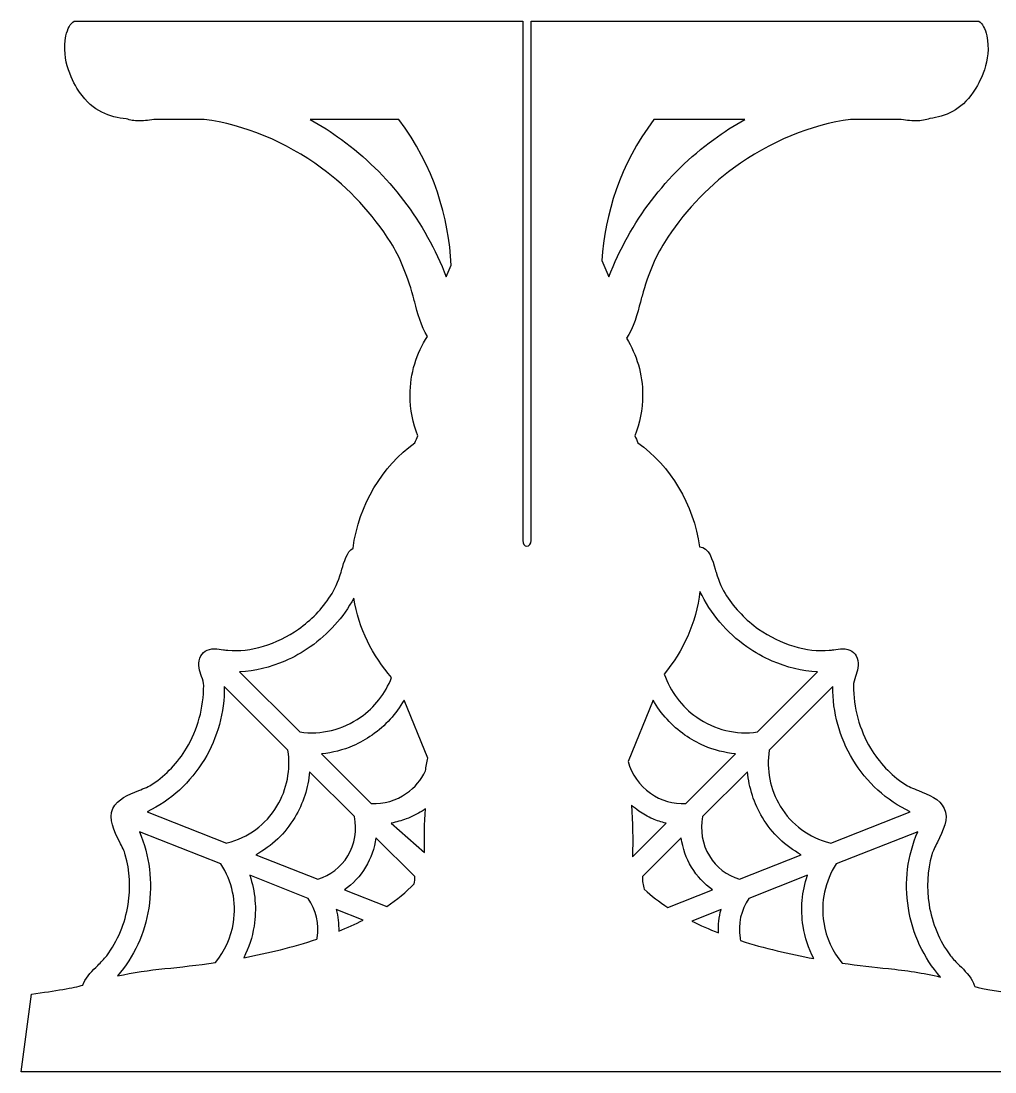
# Model space of a CAD drawing. Header units: centimetres. Extents: x -11.2 to 11.2, y -13.7 to 13.8.
# Drawn here: x -11.04 to -0.46, y 2.37 to 13.77 of the extents above; entities that cross this region are included whole.
import ezdxf

# ---------------------------------------------------------------- set-up
doc = ezdxf.new("R2010")
doc.units = ezdxf.units.CM
doc.header["$MEASUREMENT"] = 0
doc.layers.add('Layer 1', color=7, linetype='Continuous')

msp = doc.modelspace()

# ---------------------------------------------------------------- linework, layer by layer
at = {"layer": 'Layer 1'}
for points, knots in [([(-0.13556, 3.20561), (-0.3808, 3.23717), (-0.59877, 3.26612), (-0.67774, 3.29253), (-0.67774, 3.29253), (-0.68129, 3.30399), (-0.68547, 3.31576), (-0.69134, 3.32833), (-0.69134, 3.32833), (-0.72883, 3.40903), (-0.78826, 3.46708), (-0.84562, 3.5232), (-0.84562, 3.5232), (-0.88126, 3.55807), (-0.91494, 3.59099), (-0.94288, 3.62837), (-0.94288, 3.62837), (-1.06295, 3.78918), (-1.14335, 3.98101), (-1.1754, 4.18325), (-1.1754, 4.18325), (-1.20405, 4.3637), (-1.1936, 4.55094), (-1.14524, 4.72469), (-1.14524, 4.72469), (-1.13458, 4.76311), (-1.11031, 4.81105), (-1.08462, 4.8618), (-1.08462, 4.8618), (-1.02443, 4.98065), (-0.95624, 5.11535), (-1.01054, 5.22719), (-1.01054, 5.22719), (-1.06028, 5.32964), (-1.17757, 5.3762), (-1.29095, 5.42124), (-1.29095, 5.42124), (-1.34855, 5.4441), (-1.40297, 5.46566), (-1.44324, 5.4927), (-1.44324, 5.4927), (-1.58998, 5.59136), (-1.71693, 5.72532), (-1.81022, 5.88), (-1.81022, 5.88), (-1.93116, 6.08047), (-1.99731, 6.32225), (-1.99651, 6.56083), (-1.99651, 6.56083), (-1.99643, 6.59083), (-1.98527, 6.62362), (-1.97336, 6.65833), (-1.97336, 6.65833), (-1.95333, 6.71728), (-1.93058, 6.78411), (-1.95608, 6.85759), (-1.95608, 6.85759), (-1.97968, 6.92538), (-2.0327, 6.95975), (-2.11375, 6.95975), (-2.11375, 6.95975), (-2.14664, 6.95975), (-2.18085, 6.95433), (-2.21104, 6.94959), (-2.21104, 6.94959), (-2.22779, 6.94692), (-2.24398, 6.94435), (-2.25872, 6.94298), (-2.25872, 6.94298), (-2.50261, 6.91999), (-2.78834, 7.00616), (-3.02614, 7.17309), (-3.02614, 7.17309), (-3.16314, 7.26927), (-3.28371, 7.39378), (-3.37483, 7.53314), (-3.37483, 7.53314), (-3.4205, 7.60278), (-3.45574, 7.68284), (-3.48926, 7.79267), (-3.48926, 7.79267), (-3.4918, 7.801), (-3.49455, 7.8109), (-3.49767, 7.82185), (-3.49767, 7.82185), (-3.52471, 7.91826), (-3.56569, 8.06368), (-3.66711, 8.06458), (-3.66711, 8.06458), (-3.73471, 8.53416), (-3.98469, 8.93953), (-4.33743, 9.19581), (-4.33743, 9.19581), (-4.34825, 9.21983), (-4.35944, 9.24513), (-4.37085, 9.27164), (-4.37085, 9.27164), (-4.31637, 9.40676), (-4.28605, 9.55562), (-4.28605, 9.71207), (-4.28605, 9.71207), (-4.28605, 9.94064), (-4.35079, 10.15295), (-4.46139, 10.32974), (-4.46139, 10.32974), (-4.38522, 10.43436), (-4.34098, 10.60443), (-4.31018, 10.72275), (-4.31018, 10.72275), (-4.30391, 10.74693), (-4.29819, 10.76881), (-4.29298, 10.78726), (-4.29298, 10.78726), (-4.22369, 11.03144), (-4.14883, 11.21059), (-4.05017, 11.36821), (-4.05017, 11.36821), (-3.85557, 11.6791), (-3.59543, 11.95876), (-3.29788, 12.17696), (-3.29788, 12.17696), (-2.90735, 12.46316), (-2.45706, 12.64858), (-2.02727, 12.70528), (-2.02727, 12.70528), (-2.02727, 12.70528), (-1.52126, 12.70524), (-1.52126, 12.70524), (-1.52126, 12.70524), (-1.52126, 12.70524), (-1.5111, 12.70524), (-1.49911, 12.70524), (-1.49911, 12.70524), (-1.43968, 12.69714), (-1.37854, 12.68907), (-1.3188, 12.68907), (-1.3188, 12.68907), (-1.2598, 12.68907), (-1.20926, 12.6977), (-1.16719, 12.71513), (-1.16719, 12.71513), (-1.00048, 12.73675), (-0.83088, 12.80279), (-0.69536, 13.00109), (-0.69536, 13.00109), (-0.62519, 13.10383), (-0.49211, 13.3428), (-0.54788, 13.61257), (-0.54788, 13.61257), (-0.5645, 13.6929), (-0.59625, 13.74272), (-0.63543, 13.77283), (-0.63543, 13.77283), (-0.63543, 13.77283), (-5.49821, 13.77283), (-5.49821, 13.77283), (-5.49821, 13.77283), (-5.49821, 13.77283), (-5.49821, 8.13392), (-5.49821, 8.13392), (-5.49821, 8.13392), (-5.49821, 8.10071), (-5.51848, 8.07378), (-5.54345, 8.07378), (-5.54345, 8.07378), (-5.56848, 8.07378), (-5.58872, 8.10071), (-5.58872, 8.13392), (-5.58872, 8.13392), (-5.58872, 8.13392), (-5.58873, 13.77281), (-5.58873, 13.77281), (-5.58873, 13.77281), (-5.58873, 13.77281), (-10.46185, 13.77281), (-10.46185, 13.77281), (-10.46185, 13.77281), (-10.50098, 13.7427), (-10.53276, 13.69288), (-10.54937, 13.61255), (-10.54937, 13.61255), (-10.60517, 13.34278), (-10.47209, 13.10381), (-10.40189, 13.00107), (-10.40189, 13.00107), (-10.25655, 12.78845), (-10.07209, 12.72791), (-9.89402, 12.71114), (-9.89402, 12.71114), (-9.85412, 12.69648), (-9.80734, 12.68907), (-9.75316, 12.68907), (-9.75316, 12.68907), (-9.69342, 12.68907), (-9.6323, 12.69714), (-9.57287, 12.70524), (-9.57287, 12.70524), (-9.57287, 12.70524), (-9.0467, 12.70524), (-9.0467, 12.70524), (-9.0467, 12.70524), (-8.6163, 12.64857), (-8.165, 12.46349), (-7.77405, 12.17692), (-7.77405, 12.17692), (-7.47647, 11.95872), (-7.21633, 11.67908), (-7.02176, 11.36817), (-7.02176, 11.36817), (-6.9231, 11.21056), (-6.84822, 11.03138), (-6.77895, 10.78722), (-6.77895, 10.78722), (-6.77371, 10.7688), (-6.76802, 10.74692), (-6.76175, 10.72271), (-6.76175, 10.72271), (-6.73278, 10.61132), (-6.69179, 10.4541), (-6.62364, 10.34877), (-6.62364, 10.34877), (-6.7417, 10.16822), (-6.81115, 9.94885), (-6.81115, 9.71194), (-6.81115, 9.71194), (-6.81115, 9.55549), (-6.78086, 9.40669), (-6.72638, 9.27151), (-6.72638, 9.27151), (-6.73778, 9.24503), (-6.74898, 9.2197), (-6.75974, 9.19568), (-6.75974, 9.19568), (-7.11582, 8.937), (-7.36706, 8.52631), (-7.43181, 8.05109), (-7.43181, 8.05109), (-7.49846, 8.01288), (-7.53005, 7.90081), (-7.55227, 7.82172), (-7.55227, 7.82172), (-7.55537, 7.81077), (-7.55812, 7.80087), (-7.56066, 7.79256), (-7.56066, 7.79256), (-7.59416, 7.68284), (-7.62943, 7.60277), (-7.67512, 7.533), (-7.67512, 7.533), (-7.76624, 7.39364), (-7.88681, 7.26916), (-8.02381, 7.17298), (-8.02381, 7.17298), (-8.26154, 7.00605), (-8.54742, 6.91991), (-8.79121, 6.94287), (-8.79121, 6.94287), (-8.806, 6.94427), (-8.82211, 6.94684), (-8.83894, 6.94948), (-8.83894, 6.94948), (-8.86913, 6.95424), (-8.90331, 6.95961), (-8.9362, 6.95961), (-8.9362, 6.95961), (-9.01724, 6.95961), (-9.07026, 6.92524), (-9.09384, 6.85745), (-9.09384, 6.85745), (-9.11937, 6.784), (-9.09662, 6.71714), (-9.07651, 6.65817), (-9.07651, 6.65817), (-9.06471, 6.62346), (-9.05352, 6.59067), (-9.05341, 6.56067), (-9.05341, 6.56067), (-9.05264, 6.32215), (-9.11876, 6.08037), (-9.23973, 5.87984), (-9.23973, 5.87984), (-9.33308, 5.72516), (-9.46, 5.59123), (-9.60681, 5.49257), (-9.60681, 5.49257), (-9.64705, 5.46553), (-9.70145, 5.44397), (-9.75905, 5.42108), (-9.75905, 5.42108), (-9.87242, 5.37605), (-9.98971, 5.32948), (-10.03946, 5.22703), (-10.03946, 5.22703), (-10.09375, 5.11519), (-10.02554, 4.98046), (-9.96532, 4.86161), (-9.96532, 4.86161), (-9.93963, 4.81086), (-9.91534, 4.76289), (-9.90468, 4.72453), (-9.90468, 4.72453), (-9.85634, 4.55075), (-9.84597, 4.36351), (-9.8746, 4.18309), (-9.8746, 4.18309), (-9.90667, 3.98084), (-9.98705, 3.78902), (-10.10709, 3.62821), (-10.10709, 3.62821), (-10.13506, 3.59082), (-10.16874, 3.55791), (-10.20438, 3.52306), (-10.20438, 3.52306), (-10.26177, 3.46697), (-10.32117, 3.40887), (-10.35869, 3.32817), (-10.35869, 3.32817), (-10.36181, 3.32148), (-10.36411, 3.31515), (-10.3666, 3.30875), (-10.3666, 3.30875), (-10.45783, 3.27959), (-10.66539, 3.24726), (-10.92278, 3.21136), (-10.92278, 3.21136), (-10.92278, 3.21136), (-11.03766, 2.3661), (-11.03766, 2.3661), (-11.03766, 2.3661), (-11.03766, 2.3661), (-0.04944, 2.36614), (-0.04944, 2.36614), (-0.04944, 2.36614), (-0.04944, 2.36614), (-0.13556, 3.20561), (-0.13556, 3.20561)], [0, 0, 0, 0, 0.01176471, 0.01176471, 0.01176471, 0.01176471, 0.02352941, 0.02352941, 0.02352941, 0.02352941, 0.03529412, 0.03529412, 0.03529412, 0.03529412, 0.04705882, 0.04705882, 0.04705882, 0.04705882, 0.05882353, 0.05882353, 0.05882353, 0.05882353, 0.07058824, 0.07058824, 0.07058824, 0.07058824, 0.08235294, 0.08235294, 0.08235294, 0.08235294, 0.09411765, 0.09411765, 0.09411765, 0.09411765, 0.10588235, 0.10588235, 0.10588235, 0.10588235, 0.11764706, 0.11764706, 0.11764706, 0.11764706, 0.12941176, 0.12941176, 0.12941176, 0.12941176, 0.14117647, 0.14117647, 0.14117647, 0.14117647, 0.15294118, 0.15294118, 0.15294118, 0.15294118, 0.16470588, 0.16470588, 0.16470588, 0.16470588, 0.17647059, 0.17647059, 0.17647059, 0.17647059, 0.18823529, 0.18823529, 0.18823529, 0.18823529, 0.2, 0.2, 0.2, 0.2, 0.21176471, 0.21176471, 0.21176471, 0.21176471, 0.22352941, 0.22352941, 0.22352941, 0.22352941, 0.23529412, 0.23529412, 0.23529412, 0.23529412, 0.24705882, 0.24705882, 0.24705882, 0.24705882, 0.25882353, 0.25882353, 0.25882353, 0.25882353, 0.27058824, 0.27058824, 0.27058824, 0.27058824, 0.28235294, 0.28235294, 0.28235294, 0.28235294, 0.29411765, 0.29411765, 0.29411765, 0.29411765, 0.30588235, 0.30588235, 0.30588235, 0.30588235, 0.31764706, 0.31764706, 0.31764706, 0.31764706, 0.32941176, 0.32941176, 0.32941176, 0.32941176, 0.34117647, 0.34117647, 0.34117647, 0.34117647, 0.35294118, 0.35294118, 0.35294118, 0.35294118, 0.36470588, 0.36470588, 0.36470588, 0.36470588, 0.37647059, 0.37647059, 0.37647059, 0.37647059, 0.38823529, 0.38823529, 0.38823529, 0.38823529, 0.4, 0.4, 0.4, 0.4, 0.41176471, 0.41176471, 0.41176471, 0.41176471, 0.42352941, 0.42352941, 0.42352941, 0.42352941, 0.43529412, 0.43529412, 0.43529412, 0.43529412, 0.44705882, 0.44705882, 0.44705882, 0.44705882, 0.45882353, 0.45882353, 0.45882353, 0.45882353, 0.47058824, 0.47058824, 0.47058824, 0.47058824, 0.48235294, 0.48235294, 0.48235294, 0.48235294, 0.49411765, 0.49411765, 0.49411765, 0.49411765, 0.50588235, 0.50588235, 0.50588235, 0.50588235, 0.51764706, 0.51764706, 0.51764706, 0.51764706, 0.52941176, 0.52941176, 0.52941176, 0.52941176, 0.54117647, 0.54117647, 0.54117647, 0.54117647, 0.55294118, 0.55294118, 0.55294118, 0.55294118, 0.56470588, 0.56470588, 0.56470588, 0.56470588, 0.57647059, 0.57647059, 0.57647059, 0.57647059, 0.58823529, 0.58823529, 0.58823529, 0.58823529, 0.6, 0.6, 0.6, 0.6, 0.61176471, 0.61176471, 0.61176471, 0.61176471, 0.62352941, 0.62352941, 0.62352941, 0.62352941, 0.63529412, 0.63529412, 0.63529412, 0.63529412, 0.64705882, 0.64705882, 0.64705882, 0.64705882, 0.65882353, 0.65882353, 0.65882353, 0.65882353, 0.67058824, 0.67058824, 0.67058824, 0.67058824, 0.68235294, 0.68235294, 0.68235294, 0.68235294, 0.69411765, 0.69411765, 0.69411765, 0.69411765, 0.70588235, 0.70588235, 0.70588235, 0.70588235, 0.71764706, 0.71764706, 0.71764706, 0.71764706, 0.72941176, 0.72941176, 0.72941176, 0.72941176, 0.74117647, 0.74117647, 0.74117647, 0.74117647, 0.75294118, 0.75294118, 0.75294118, 0.75294118, 0.76470588, 0.76470588, 0.76470588, 0.76470588, 0.77647059, 0.77647059, 0.77647059, 0.77647059, 0.78823529, 0.78823529, 0.78823529, 0.78823529, 0.8, 0.8, 0.8, 0.8, 0.81176471, 0.81176471, 0.81176471, 0.81176471, 0.82352941, 0.82352941, 0.82352941, 0.82352941, 0.83529412, 0.83529412, 0.83529412, 0.83529412, 0.84705882, 0.84705882, 0.84705882, 0.84705882, 0.85882353, 0.85882353, 0.85882353, 0.85882353, 0.87058824, 0.87058824, 0.87058824, 0.87058824, 0.88235294, 0.88235294, 0.88235294, 0.88235294, 0.89411765, 0.89411765, 0.89411765, 0.89411765, 0.90588235, 0.90588235, 0.90588235, 0.90588235, 0.91764706, 0.91764706, 0.91764706, 0.91764706, 0.92941176, 0.92941176, 0.92941176, 0.92941176, 0.94117647, 0.94117647, 0.94117647, 0.94117647, 0.95294118, 0.95294118, 0.95294118, 0.95294118, 0.96470588, 0.96470588, 0.96470588, 0.96470588, 0.97647059, 0.97647059, 0.97647059, 0.97647059, 1, 1, 1, 1]), ([(-6.41973, 10.99534), (-6.64989, 11.59531), (-7.04198, 12.11011), (-7.55765, 12.48812), (-7.55765, 12.48812), (-7.66602, 12.5675), (-7.77903, 12.63996), (-7.89528, 12.70516), (-7.89528, 12.70516), (-7.89528, 12.70516), (-6.93382, 12.70516), (-6.93382, 12.70516), (-6.93382, 12.70516), (-6.54803, 12.19179), (-6.3932, 11.64106), (-6.36497, 11.12232), (-6.36497, 11.12232), (-6.36497, 11.12232), (-6.41973, 10.99534), (-6.41973, 10.99534)], [0, 0, 0, 0, 0.16666667, 0.16666667, 0.16666667, 0.16666667, 0.33333333, 0.33333333, 0.33333333, 0.33333333, 0.5, 0.5, 0.5, 0.5, 0.66666667, 0.66666667, 0.66666667, 0.66666667, 1, 1, 1, 1]), ([(-4.72902, 11.1733), (-4.69367, 11.67707), (-4.53667, 12.20859), (-4.16347, 12.70521), (-4.16347, 12.70521), (-4.16347, 12.70521), (-3.17673, 12.70521), (-3.17673, 12.70521), (-3.17673, 12.70521), (-3.29304, 12.64002), (-3.40604, 12.56755), (-3.51442, 12.48815), (-3.51442, 12.48815), (-4.03007, 12.11014), (-4.42218, 11.59537), (-4.65231, 10.99537), (-4.65231, 10.99537), (-4.65231, 10.99537), (-4.72902, 11.1733), (-4.72902, 11.1733)], [0, 0, 0, 0, 0.16666667, 0.16666667, 0.16666667, 0.16666667, 0.33333333, 0.33333333, 0.33333333, 0.33333333, 0.5, 0.5, 0.5, 0.5, 0.66666667, 0.66666667, 0.66666667, 0.66666667, 1, 1, 1, 1]), ([(-3.66343, 7.58156), (-3.54712, 7.3406), (-3.37361, 7.13441), (-3.1544, 6.98045), (-3.1544, 6.98045), (-3.06727, 6.9193), (-2.97419, 6.86726), (-2.8778, 6.82577), (-2.8778, 6.82577), (-2.72069, 6.7582), (-2.55604, 6.71856), (-2.38694, 6.70747), (-2.38694, 6.70747), (-2.38694, 6.70747), (-3.03953, 6.05662), (-3.03953, 6.05662), (-3.03953, 6.05662), (-3.2716, 6.02355), (-3.5057, 6.08004), (-3.69882, 6.21563), (-3.69882, 6.21563), (-3.86384, 6.33152), (-3.98552, 6.49365), (-4.05228, 6.68534), (-4.05228, 6.68534), (-3.8461, 6.92989), (-3.70661, 7.23937), (-3.66343, 7.58156)], [0, 0, 0, 0, 0.125, 0.125, 0.125, 0.125, 0.25, 0.25, 0.25, 0.25, 0.375, 0.375, 0.375, 0.375, 0.5, 0.5, 0.5, 0.5, 0.625, 0.625, 0.625, 0.625, 0.75, 0.75, 0.75, 0.75, 1, 1, 1, 1]), ([(-8.17215, 6.82577), (-8.07571, 6.86726), (-7.98268, 6.9193), (-7.89555, 6.98045), (-7.89555, 6.98045), (-7.69849, 7.1188), (-7.53812, 7.29927), (-7.42319, 7.50927), (-7.42319, 7.50927), (-7.36752, 7.17825), (-7.22097, 6.88104), (-7.01197, 6.64795), (-7.01197, 6.64795), (-7.08108, 6.47264), (-7.19694, 6.32389), (-7.35101, 6.21567), (-7.35101, 6.21567), (-7.54413, 6.08007), (-7.77815, 6.02356), (-8.0103, 6.05663), (-8.0103, 6.05663), (-8.0103, 6.05663), (-8.66297, 6.70751), (-8.66297, 6.70751), (-8.66297, 6.70751), (-8.49393, 6.71856), (-8.32923, 6.75823), (-8.17215, 6.82577)], [0, 0, 0, 0, 0.125, 0.125, 0.125, 0.125, 0.25, 0.25, 0.25, 0.25, 0.375, 0.375, 0.375, 0.375, 0.5, 0.5, 0.5, 0.5, 0.625, 0.625, 0.625, 0.625, 0.75, 0.75, 0.75, 0.75, 1, 1, 1, 1]), ([(-9.04649, 5.75712), (-8.90115, 5.9981), (-8.82715, 6.26962), (-8.8298, 6.54859), (-8.8298, 6.54859), (-8.8298, 6.54859), (-8.1381, 5.85887), (-8.1381, 5.85887), (-8.1381, 5.85887), (-8.10587, 5.64831), (-8.14813, 5.43308), (-8.2578, 5.25131), (-8.2578, 5.25131), (-8.37998, 5.04872), (-8.57189, 4.90714), (-8.79819, 4.85253), (-8.79819, 4.85253), (-8.79819, 4.85253), (-8.80642, 4.85057), (-8.80642, 4.85057), (-8.80642, 4.85057), (-8.80642, 4.85057), (-9.66894, 5.19143), (-9.66894, 5.19143), (-9.66894, 5.19143), (-9.41175, 5.31254), (-9.19725, 5.5073), (-9.04649, 5.75712)], [0, 0, 0, 0, 0.125, 0.125, 0.125, 0.125, 0.25, 0.25, 0.25, 0.25, 0.375, 0.375, 0.375, 0.375, 0.5, 0.5, 0.5, 0.5, 0.625, 0.625, 0.625, 0.625, 0.75, 0.75, 0.75, 0.75, 1, 1, 1, 1]), ([(-2.22008, 6.5486), (-2.22278, 6.26968), (-2.14875, 5.99811), (-2.00344, 5.7571), (-2.00344, 5.7571), (-1.85268, 5.50731), (-1.63813, 5.31252), (-1.38098, 5.19139), (-1.38098, 5.19139), (-1.38098, 5.19139), (-2.24347, 4.85055), (-2.24347, 4.85055), (-2.24347, 4.85055), (-2.24347, 4.85055), (-2.25173, 4.85251), (-2.25173, 4.85251), (-2.25173, 4.85251), (-2.47803, 4.90709), (-2.6699, 5.0487), (-2.79206, 5.25126), (-2.79206, 5.25126), (-2.90173, 5.43306), (-2.94401, 5.64829), (-2.91173, 5.85882), (-2.91173, 5.85882), (-2.91173, 5.85882), (-2.22008, 6.5486), (-2.22008, 6.5486)], [0, 0, 0, 0, 0.125, 0.125, 0.125, 0.125, 0.25, 0.25, 0.25, 0.25, 0.375, 0.375, 0.375, 0.375, 0.5, 0.5, 0.5, 0.5, 0.625, 0.625, 0.625, 0.625, 0.75, 0.75, 0.75, 0.75, 1, 1, 1, 1]), ([(-6.64508, 5.6333), (-6.69162, 5.53644), (-6.76166, 5.4528), (-6.84934, 5.39123), (-6.84934, 5.39123), (-6.96258, 5.31172), (-7.0963, 5.27346), (-7.2332, 5.28167), (-7.2332, 5.28167), (-7.2332, 5.28167), (-7.77237, 5.81933), (-7.77237, 5.81933), (-7.77237, 5.81933), (-7.65484, 5.83023), (-7.54089, 5.8592), (-7.43249, 5.9058), (-7.43249, 5.9058), (-7.35954, 5.93715), (-7.28903, 5.9766), (-7.22286, 6.02309), (-7.22286, 6.02309), (-7.08144, 6.12236), (-6.96314, 6.25233), (-6.87676, 6.40242), (-6.87676, 6.40242), (-6.87676, 6.40242), (-6.62035, 5.77382), (-6.62035, 5.77382), (-6.62035, 5.77382), (-6.62933, 5.72701), (-6.63769, 5.68018), (-6.64508, 5.6333)], [0, 0, 0, 0, 0.11111111, 0.11111111, 0.11111111, 0.11111111, 0.22222222, 0.22222222, 0.22222222, 0.22222222, 0.33333333, 0.33333333, 0.33333333, 0.33333333, 0.44444444, 0.44444444, 0.44444444, 0.44444444, 0.55555556, 0.55555556, 0.55555556, 0.55555556, 0.66666667, 0.66666667, 0.66666667, 0.66666667, 0.77777778, 0.77777778, 0.77777778, 0.77777778, 1, 1, 1, 1]), ([(-4.17315, 6.40241), (-4.08679, 6.25231), (-3.96847, 6.12235), (-3.82707, 6.02308), (-3.82707, 6.02308), (-3.76087, 5.97659), (-3.69033, 5.93712), (-3.61747, 5.90579), (-3.61747, 5.90579), (-3.50899, 5.8592), (-3.39509, 5.83022), (-3.27753, 5.81932), (-3.27753, 5.81932), (-3.27753, 5.81932), (-3.8167, 5.28163), (-3.8167, 5.28163), (-3.8167, 5.28163), (-3.9537, 5.27337), (-4.08726, 5.31169), (-4.20056, 5.39122), (-4.20056, 5.39122), (-4.31838, 5.47396), (-4.4045, 5.59651), (-4.44432, 5.73753), (-4.44432, 5.73753), (-4.44432, 5.73753), (-4.17315, 6.40241), (-4.17315, 6.40241)], [0, 0, 0, 0, 0.125, 0.125, 0.125, 0.125, 0.25, 0.25, 0.25, 0.25, 0.375, 0.375, 0.375, 0.375, 0.5, 0.5, 0.5, 0.5, 0.625, 0.625, 0.625, 0.625, 0.75, 0.75, 0.75, 0.75, 1, 1, 1, 1]), ([(-7.41549, 5.13823), (-7.38541, 4.99067), (-7.41115, 4.83959), (-7.48852, 4.71132), (-7.48852, 4.71132), (-7.56282, 4.58808), (-7.67815, 4.49867), (-7.81433, 4.45848), (-7.81433, 4.45848), (-7.81433, 4.45848), (-8.48682, 4.72423), (-8.48682, 4.72423), (-8.48682, 4.72423), (-8.31389, 4.81697), (-8.16908, 4.95529), (-8.0646, 5.12851), (-8.0646, 5.12851), (-7.97324, 5.27996), (-7.91858, 5.45006), (-7.90416, 5.6255), (-7.90416, 5.6255), (-7.90416, 5.6255), (-7.41549, 5.13823), (-7.41549, 5.13823)], [0, 0, 0, 0, 0.14285714, 0.14285714, 0.14285714, 0.14285714, 0.28571429, 0.28571429, 0.28571429, 0.28571429, 0.42857143, 0.42857143, 0.42857143, 0.42857143, 0.57142857, 0.57142857, 0.57142857, 0.57142857, 0.71428571, 0.71428571, 0.71428571, 0.71428571, 1, 1, 1, 1]), ([(-2.56311, 4.72424), (-2.56311, 4.72424), (-3.2356, 4.45849), (-3.2356, 4.45849), (-3.2356, 4.45849), (-3.37175, 4.49871), (-3.48706, 4.58808), (-3.56141, 4.71133), (-3.56141, 4.71133), (-3.63877, 4.8396), (-3.66449, 4.9907), (-3.63444, 5.13824), (-3.63444, 5.13824), (-3.63444, 5.13824), (-3.14578, 5.62552), (-3.14578, 5.62552), (-3.14578, 5.62552), (-3.13136, 5.45007), (-3.0767, 5.27997), (-2.98531, 5.1285), (-2.98531, 5.1285), (-2.88085, 4.9553), (-2.73604, 4.81698), (-2.56311, 4.72424)], [0, 0, 0, 0, 0.14285714, 0.14285714, 0.14285714, 0.14285714, 0.28571429, 0.28571429, 0.28571429, 0.28571429, 0.42857143, 0.42857143, 0.42857143, 0.42857143, 0.57142857, 0.57142857, 0.57142857, 0.57142857, 0.71428571, 0.71428571, 0.71428571, 0.71428571, 1, 1, 1, 1]), ([(-4.40686, 5.2609), (-4.38207, 5.23875), (-4.35611, 5.2178), (-4.32883, 5.19864), (-4.32883, 5.19864), (-4.28097, 5.16504), (-4.22996, 5.13649), (-4.17712, 5.11376), (-4.17712, 5.11376), (-4.13026, 5.09363), (-4.08179, 5.07796), (-4.03215, 5.0669), (-4.03215, 5.0669), (-4.03215, 5.0669), (-4.39735, 4.70273), (-4.39735, 4.70273), (-4.39735, 4.70273), (-4.39099, 4.8899), (-4.39347, 5.07585), (-4.40686, 5.2609)], [0, 0, 0, 0, 0.16666667, 0.16666667, 0.16666667, 0.16666667, 0.33333333, 0.33333333, 0.33333333, 0.33333333, 0.5, 0.5, 0.5, 0.5, 0.66666667, 0.66666667, 0.66666667, 0.66666667, 1, 1, 1, 1]), ([(-6.65436, 4.74853), (-6.65436, 4.74853), (-7.01777, 5.06688), (-7.01777, 5.06688), (-7.01777, 5.06688), (-6.96128, 5.07799), (-6.90609, 5.09363), (-6.85278, 5.11376), (-6.85278, 5.11376), (-6.79269, 5.13646), (-6.73456, 5.16504), (-6.68009, 5.19864), (-6.68009, 5.19864), (-6.6681, 5.20602), (-6.65641, 5.21372), (-6.64482, 5.22158), (-6.64482, 5.22158), (-6.65624, 5.06463), (-6.6591, 4.90699), (-6.65436, 4.74853)], [0, 0, 0, 0, 0.16666667, 0.16666667, 0.16666667, 0.16666667, 0.33333333, 0.33333333, 0.33333333, 0.33333333, 0.5, 0.5, 0.5, 0.5, 0.66666667, 0.66666667, 0.66666667, 0.66666667, 1, 1, 1, 1]), ([(-8.73076, 3.98674), (-8.75637, 3.82529), (-8.82397, 3.67699), (-8.92539, 3.55491), (-8.92539, 3.55491), (-9.11965, 3.52578), (-9.30634, 3.50408), (-9.47665, 3.48773), (-9.47665, 3.48773), (-9.64747, 3.47151), (-9.81947, 3.44537), (-9.98899, 3.40896), (-9.98899, 3.40896), (-9.81069, 3.61621), (-9.69424, 3.8683), (-9.65024, 4.14572), (-9.65024, 4.14572), (-9.6051, 4.43007), (-9.64021, 4.7142), (-9.75165, 4.9741), (-9.75165, 4.9741), (-9.75165, 4.9741), (-8.86657, 4.62437), (-8.86657, 4.62437), (-8.86657, 4.62437), (-8.74354, 4.43627), (-8.69531, 4.21031), (-8.73076, 3.98674)], [0, 0, 0, 0, 0.125, 0.125, 0.125, 0.125, 0.25, 0.25, 0.25, 0.25, 0.375, 0.375, 0.375, 0.375, 0.5, 0.5, 0.5, 0.5, 0.625, 0.625, 0.625, 0.625, 0.75, 0.75, 0.75, 0.75, 1, 1, 1, 1]), ([(-6.76649, 4.40761), (-6.85409, 4.31776), (-6.95479, 4.23632), (-7.06573, 4.16271), (-7.06573, 4.16271), (-7.06573, 4.16271), (-7.52343, 4.34358), (-7.52343, 4.34358), (-7.52343, 4.34358), (-7.43204, 4.40756), (-7.35418, 4.49093), (-7.29536, 4.58848), (-7.29536, 4.58848), (-7.23649, 4.68603), (-7.19847, 4.79456), (-7.18334, 4.90672), (-7.18334, 4.90672), (-7.18334, 4.90672), (-6.76199, 4.48654), (-6.76199, 4.48654), (-6.76199, 4.48654), (-6.76049, 4.45984), (-6.76205, 4.43344), (-6.76649, 4.40761)], [0, 0, 0, 0, 0.14285714, 0.14285714, 0.14285714, 0.14285714, 0.28571429, 0.28571429, 0.28571429, 0.28571429, 0.42857143, 0.42857143, 0.42857143, 0.42857143, 0.57142857, 0.57142857, 0.57142857, 0.57142857, 0.71428571, 0.71428571, 0.71428571, 0.71428571, 1, 1, 1, 1]), ([(-4.26795, 4.3497), (-4.28364, 4.39317), (-4.29057, 4.43939), (-4.28793, 4.48654), (-4.28793, 4.48654), (-4.28793, 4.48654), (-3.86658, 4.90672), (-3.86658, 4.90672), (-3.86658, 4.90672), (-3.85147, 4.79462), (-3.8134, 4.68608), (-3.75456, 4.58851), (-3.75456, 4.58851), (-3.69574, 4.49093), (-3.61788, 4.40756), (-3.52638, 4.34361), (-3.52638, 4.34361), (-3.52638, 4.34361), (-4.01176, 4.15184), (-4.01176, 4.15184), (-4.01176, 4.15184), (-4.10468, 4.2123), (-4.19051, 4.27818), (-4.26795, 4.3497)], [0, 0, 0, 0, 0.14285714, 0.14285714, 0.14285714, 0.14285714, 0.28571429, 0.28571429, 0.28571429, 0.28571429, 0.42857143, 0.42857143, 0.42857143, 0.42857143, 0.57142857, 0.57142857, 0.57142857, 0.57142857, 0.71428571, 0.71428571, 0.71428571, 0.71428571, 1, 1, 1, 1]), ([(-1.6176, 3.48776), (-1.77312, 3.50263), (-1.94227, 3.52202), (-2.11838, 3.5474), (-2.11838, 3.5474), (-2.22323, 3.67091), (-2.29303, 3.82198), (-2.31915, 3.98671), (-2.31915, 3.98671), (-2.3546, 4.21028), (-2.3064, 4.43621), (-2.18337, 4.62436), (-2.18337, 4.62436), (-2.18337, 4.62436), (-1.29829, 4.97409), (-1.29829, 4.97409), (-1.29829, 4.97409), (-1.40979, 4.71414), (-1.44482, 4.43005), (-1.3997, 4.14571), (-1.3997, 4.14571), (-1.3548, 3.86292), (-1.23479, 3.60622), (-1.0505, 3.39675), (-1.0505, 3.39675), (-1.23768, 3.43956), (-1.42839, 3.46977), (-1.6176, 3.48776)], [0, 0, 0, 0, 0.125, 0.125, 0.125, 0.125, 0.25, 0.25, 0.25, 0.25, 0.375, 0.375, 0.375, 0.375, 0.5, 0.5, 0.5, 0.5, 0.625, 0.625, 0.625, 0.625, 0.75, 0.75, 0.75, 0.75, 1, 1, 1, 1]), ([(-7.82155, 3.82069), (-7.82224, 3.81624), (-7.82343, 3.81193), (-7.82425, 3.80749), (-7.82425, 3.80749), (-8.08182, 3.72158), (-8.35291, 3.65649), (-8.61816, 3.6067), (-8.61816, 3.6067), (-8.56368, 3.71296), (-8.52571, 3.82824), (-8.50651, 3.94923), (-8.50651, 3.94923), (-8.47685, 4.13616), (-8.4932, 4.32478), (-8.5535, 4.50065), (-8.5535, 4.50065), (-8.5535, 4.50065), (-7.91826, 4.24961), (-7.91826, 4.24961), (-7.91826, 4.24961), (-7.83187, 4.12432), (-7.7975, 3.97214), (-7.82155, 3.82069)], [0, 0, 0, 0, 0.14285714, 0.14285714, 0.14285714, 0.14285714, 0.28571429, 0.28571429, 0.28571429, 0.28571429, 0.42857143, 0.42857143, 0.42857143, 0.42857143, 0.57142857, 0.57142857, 0.57142857, 0.57142857, 0.71428571, 0.71428571, 0.71428571, 0.71428571, 1, 1, 1, 1]), ([(-3.22256, 3.79217), (-3.22449, 3.80164), (-3.22685, 3.81103), (-3.22838, 3.82069), (-3.22838, 3.82069), (-3.25246, 3.97208), (-3.21814, 4.12425), (-3.13173, 4.24958), (-3.13173, 4.24958), (-3.13173, 4.24958), (-2.49641, 4.50062), (-2.49641, 4.50062), (-2.49641, 4.50062), (-2.55674, 4.32475), (-2.57303, 4.13608), (-2.54348, 3.9492), (-2.54348, 3.9492), (-2.52364, 3.82463), (-2.48384, 3.70626), (-2.42672, 3.59744), (-2.42672, 3.59744), (-2.69146, 3.6454), (-2.96306, 3.70869), (-3.22256, 3.79217)], [0, 0, 0, 0, 0.14285714, 0.14285714, 0.14285714, 0.14285714, 0.28571429, 0.28571429, 0.28571429, 0.28571429, 0.42857143, 0.42857143, 0.42857143, 0.42857143, 0.57142857, 0.57142857, 0.57142857, 0.57142857, 0.71428571, 0.71428571, 0.71428571, 0.71428571, 1, 1, 1, 1]), ([(-7.58739, 3.89453), (-7.58548, 3.97414), (-7.59464, 4.05339), (-7.61514, 4.12982), (-7.61514, 4.12982), (-7.61514, 4.12982), (-7.3223, 4.01412), (-7.3223, 4.01412), (-7.3223, 4.01412), (-7.40731, 3.97097), (-7.49606, 3.93126), (-7.58739, 3.89453)], [0, 0, 0, 0, 0.25, 0.25, 0.25, 0.25, 0.5, 0.5, 0.5, 0.5, 1, 1, 1, 1]), ([(-3.46195, 3.87662), (-3.56223, 3.91546), (-3.65951, 3.95787), (-3.75249, 4.00426), (-3.75249, 4.00426), (-3.75249, 4.00426), (-3.4347, 4.12983), (-3.4347, 4.12983), (-3.4347, 4.12983), (-3.45677, 4.04757), (-3.46592, 3.96216), (-3.46195, 3.87662)], [0, 0, 0, 0, 0.25, 0.25, 0.25, 0.25, 0.5, 0.5, 0.5, 0.5, 1, 1, 1, 1])]:
    msp.add_open_spline(points, degree=3, knots=knots, dxfattribs=at)

doc.saveas('drawing.dxf')
